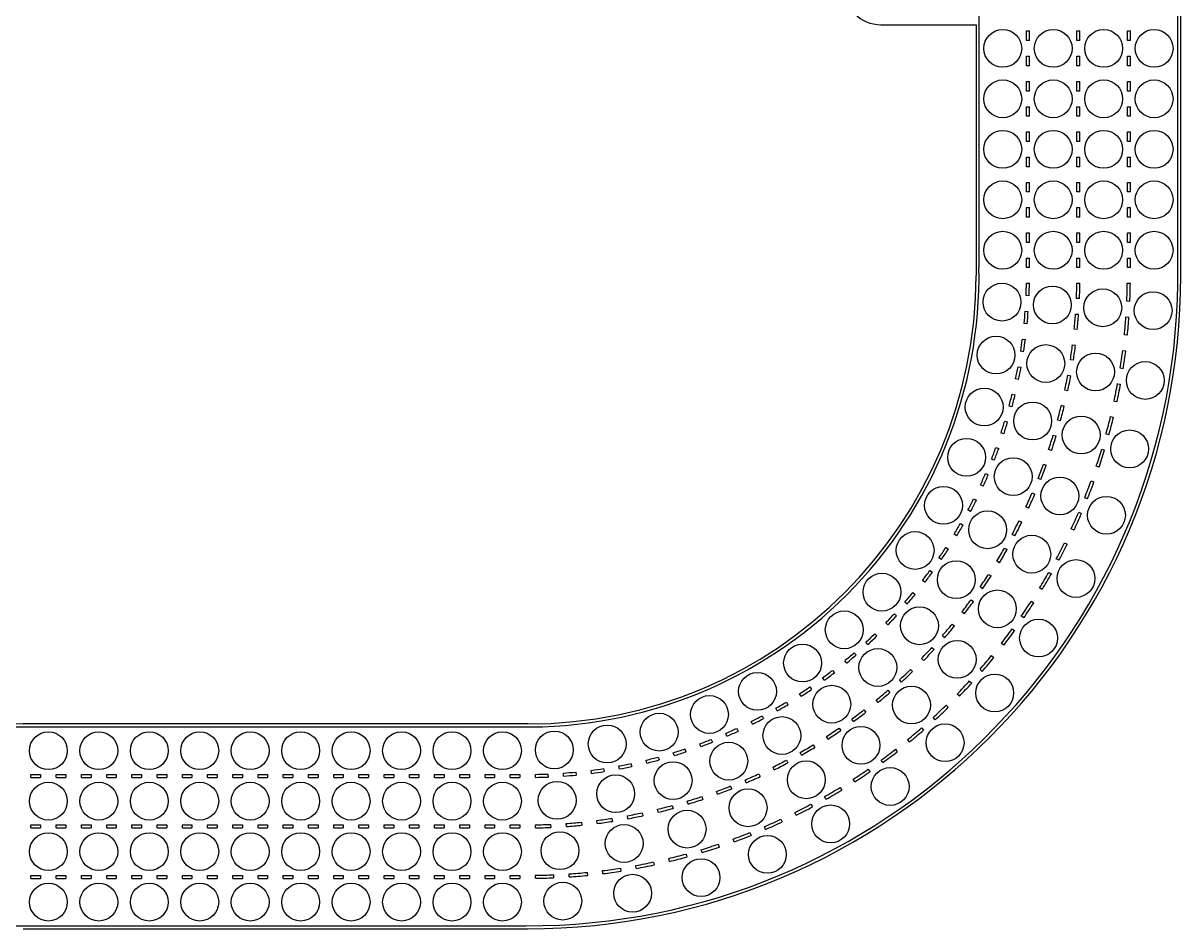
# Model space of a CAD drawing. Header units: inches. Extents: x 3.2 to 39.1, y 3.1 to 39.
# Drawn here: x 16.12 to 39.07, y 3.09 to 21.03 of the extents above; entities that cross this region are included whole.
import ezdxf

# ---------------------------------------------------------------- set-up
doc = ezdxf.new("R2010")
doc.units = ezdxf.units.IN
doc.header["$MEASUREMENT"] = 0

msp = doc.modelspace()

# ---------------------------------------------------------------- linework, layer by layer
at = {"color": 7, "linetype": 'Continuous', "lineweight": 25}
for p, q in [((39.011, 15.879), (39.011, 26.004)), ((39.071, 16.034), (39.071, 26.034)), ((35.071, 16.189), (35.071, 21.379)), ((33.124, 21.004), (35.011, 21.004)), ((35.011, 21.004), (35.011, 16.034)), ((36.011, 20.689), (36.011, 20.879)), ((36.011, 20.879), (36.071, 20.879)), ((36.071, 20.689), (36.011, 20.689)), ((36.071, 20.689), (36.071, 20.879)), ((37.011, 20.689), (37.011, 20.879)), ((37.011, 20.879), (37.071, 20.879)), ((37.071, 20.689), (37.011, 20.689)), ((37.071, 20.689), (37.071, 20.879)), ((38.011, 20.689), (38.011, 20.879)), ((38.011, 20.879), (38.071, 20.879)), ((38.071, 20.689), (38.011, 20.689)), ((38.071, 20.689), (38.071, 20.879)), ((36.011, 20.189), (36.011, 20.379)), ((36.011, 20.379), (36.071, 20.379)), ((36.071, 20.189), (36.071, 20.379)), ((37.011, 20.189), (37.011, 20.379)), ((37.011, 20.379), (37.071, 20.379)), ((37.071, 20.189), (37.071, 20.379)), ((38.011, 20.189), (38.011, 20.379)), ((38.011, 20.379), (38.071, 20.379)), ((38.071, 20.189), (38.071, 20.379)), ((36.071, 20.189), (36.011, 20.189)), ((37.071, 20.189), (37.011, 20.189)), ((38.071, 20.189), (38.011, 20.189)), ((36.011, 19.689), (36.011, 19.879)), ((36.011, 19.879), (36.071, 19.879)), ((36.071, 19.689), (36.071, 19.879)), ((37.011, 19.689), (37.011, 19.879)), ((37.011, 19.879), (37.071, 19.879)), ((37.071, 19.689), (37.071, 19.879)), ((38.011, 19.689), (38.011, 19.879)), ((38.011, 19.879), (38.071, 19.879)), ((38.071, 19.689), (38.071, 19.879)), ((36.071, 19.689), (36.011, 19.689)), ((37.071, 19.689), (37.011, 19.689)), ((38.071, 19.689), (38.011, 19.689)), ((36.011, 19.189), (36.011, 19.379)), ((36.011, 19.379), (36.071, 19.379)), ((36.071, 19.189), (36.071, 19.379)), ((37.011, 19.189), (37.011, 19.379)), ((37.011, 19.379), (37.071, 19.379)), ((37.071, 19.189), (37.071, 19.379)), ((38.011, 19.189), (38.011, 19.379)), ((38.011, 19.379), (38.071, 19.379)), ((38.071, 19.189), (38.071, 19.379)), ((36.071, 19.189), (36.011, 19.189)), ((37.071, 19.189), (37.011, 19.189)), ((38.071, 19.189), (38.011, 19.189)), ((36.011, 18.689), (36.011, 18.879)), ((36.011, 18.879), (36.071, 18.879)), ((36.071, 18.689), (36.071, 18.879)), ((37.011, 18.879), (37.071, 18.879)), ((37.011, 18.689), (37.011, 18.879)), ((37.071, 18.689), (37.071, 18.879)), ((38.011, 18.689), (38.011, 18.879)), ((38.011, 18.879), (38.071, 18.879)), ((38.071, 18.689), (38.071, 18.879)), ((36.071, 18.689), (36.011, 18.689)), ((37.071, 18.689), (37.011, 18.689)), ((38.071, 18.689), (38.011, 18.689)), ((36.011, 18.379), (36.071, 18.379)), ((36.011, 18.189), (36.011, 18.379)), ((36.071, 18.189), (36.071, 18.379)), ((37.011, 18.189), (37.011, 18.379)), ((37.011, 18.379), (37.071, 18.379)), ((37.071, 18.189), (37.071, 18.379)), ((38.011, 18.379), (38.071, 18.379)), ((38.011, 18.189), (38.011, 18.379)), ((38.071, 18.189), (38.071, 18.379)), ((36.071, 18.189), (36.011, 18.189)), ((37.071, 18.189), (37.011, 18.189)), ((38.071, 18.189), (38.011, 18.189)), ((36.011, 17.689), (36.011, 17.879)), ((36.011, 17.879), (36.071, 17.879)), ((36.071, 17.689), (36.011, 17.689)), ((36.071, 17.689), (36.071, 17.879)), ((37.011, 17.689), (37.011, 17.879)), ((37.011, 17.879), (37.071, 17.879)), ((37.071, 17.689), (37.011, 17.689)), ((37.071, 17.689), (37.071, 17.879)), ((38.011, 17.689), (38.011, 17.879)), ((38.011, 17.879), (38.071, 17.879)), ((38.071, 17.689), (38.011, 17.689)), ((38.071, 17.689), (38.071, 17.879)), ((36.011, 17.189), (36.011, 17.379)), ((36.011, 17.379), (36.071, 17.379)), ((36.071, 17.189), (36.071, 17.379)), ((37.011, 17.189), (37.011, 17.379)), ((37.011, 17.379), (37.071, 17.379)), ((37.071, 17.189), (37.071, 17.379)), ((38.011, 17.189), (38.011, 17.379)), ((38.011, 17.379), (38.071, 17.379)), ((38.071, 17.189), (38.071, 17.379)), ((36.071, 17.189), (36.011, 17.189)), ((37.071, 17.189), (37.011, 17.189)), ((38.071, 17.189), (38.011, 17.189)), ((36.011, 16.689), (36.011, 16.879)), ((36.011, 16.879), (36.071, 16.879)), ((36.071, 16.689), (36.071, 16.879)), ((37.011, 16.689), (37.011, 16.879)), ((37.011, 16.879), (37.071, 16.879)), ((37.071, 16.689), (37.071, 16.879)), ((38.011, 16.689), (38.011, 16.879)), ((38.011, 16.879), (38.071, 16.879)), ((38.071, 16.689), (38.071, 16.879)), ((36.071, 16.689), (36.011, 16.689)), ((37.071, 16.689), (37.011, 16.689)), ((38.071, 16.689), (38.011, 16.689)), ((36.011, 16.189), (36.011, 16.379)), ((36.011, 16.379), (36.071, 16.379)), ((36.071, 16.189), (36.071, 16.379)), ((37.011, 16.189), (37.011, 16.379)), ((37.011, 16.379), (37.071, 16.379)), ((37.071, 16.189), (37.071, 16.379)), ((38.011, 16.189), (38.011, 16.379)), ((38.011, 16.379), (38.071, 16.379)), ((38.071, 16.189), (38.071, 16.379)), ((35.071, 16.189), (35.07, 16.189)), ((36.071, 16.189), (36.011, 16.189)), ((37.071, 16.189), (37.011, 16.189)), ((38.071, 16.189), (38.011, 16.189)), ((36.01, 15.879), (36.07, 15.879)), ((37.01, 15.879), (37.07, 15.879)), ((38.01, 15.879), (38.07, 15.879)), ((39.01, 15.879), (39.011, 15.879)), ((36.063, 15.631), (36.003, 15.635)), ((37.061, 15.575), (37.001, 15.578)), ((38.06, 15.519), (38, 15.522)), ((35.985, 15.325), (36.045, 15.322)), ((36.984, 15.269), (37.044, 15.266)), ((37.983, 15.213), (38.042, 15.21)), ((36.025, 15.075), (35.965, 15.081)), ((37.018, 14.963), (36.959, 14.969)), ((35.93, 14.773), (35.99, 14.766)), ((38.012, 14.851), (37.953, 14.857)), ((35.955, 14.521), (35.896, 14.531)), ((36.924, 14.661), (36.984, 14.655)), ((37.918, 14.549), (37.977, 14.543)), ((36.941, 14.353), (36.882, 14.363)), ((35.844, 14.225), (35.903, 14.215)), ((36.83, 14.058), (36.889, 14.048)), ((37.927, 14.186), (37.868, 14.196)), ((35.855, 13.972), (35.796, 13.985)), ((37.816, 13.89), (37.875, 13.88)), ((35.727, 13.683), (35.786, 13.67)), ((36.83, 13.749), (36.771, 13.763)), ((37.805, 13.527), (37.746, 13.54)), ((35.724, 13.43), (35.666, 13.446)), ((36.702, 13.461), (36.761, 13.447)), ((35.58, 13.148), (35.638, 13.132)), ((36.685, 13.153), (36.627, 13.169)), ((37.677, 13.238), (37.736, 13.225)), ((35.563, 12.895), (35.506, 12.915)), ((36.541, 12.871), (36.599, 12.855)), ((37.646, 12.876), (37.588, 12.892)), ((35.404, 12.623), (35.46, 12.603)), ((35.372, 12.371), (35.317, 12.394)), ((36.507, 12.565), (36.45, 12.585)), ((37.502, 12.595), (37.56, 12.578)), ((36.348, 12.292), (36.404, 12.272)), ((37.451, 12.235), (37.394, 12.255)), ((35.198, 12.108), (35.253, 12.085)), ((36.296, 11.988), (36.24, 12.011)), ((37.292, 11.962), (37.348, 11.942)), ((35.152, 11.858), (35.098, 11.884)), ((36.122, 11.725), (36.177, 11.702)), ((34.963, 11.605), (35.018, 11.579)), ((37.22, 11.606), (37.164, 11.629)), ((34.904, 11.359), (34.851, 11.388)), ((36.053, 11.424), (35.999, 11.45)), ((37.046, 11.342), (37.101, 11.319)), ((34.701, 11.116), (34.754, 11.087)), ((35.865, 11.171), (35.919, 11.145)), ((36.954, 10.99), (36.9, 11.016)), ((34.628, 10.874), (34.577, 10.906)), ((35.779, 10.875), (35.726, 10.904)), ((34.412, 10.643), (34.463, 10.611)), ((35.577, 10.633), (35.629, 10.604)), ((36.766, 10.737), (36.82, 10.711)), ((34.325, 10.405), (34.276, 10.44)), ((35.475, 10.342), (35.424, 10.374)), ((36.654, 10.391), (36.602, 10.42)), ((34.097, 10.187), (34.146, 10.152)), ((35.259, 10.111), (35.31, 10.079)), ((36.452, 10.149), (36.504, 10.12)), ((33.996, 9.954), (33.95, 9.991)), ((33.756, 9.749), (33.803, 9.712)), ((35.141, 9.826), (35.092, 9.861)), ((36.321, 9.81), (36.271, 9.841)), ((33.643, 9.522), (33.598, 9.562)), ((34.912, 9.608), (34.961, 9.573)), ((36.106, 9.579), (36.156, 9.547)), ((33.392, 9.331), (33.437, 9.291)), ((34.778, 9.33), (34.731, 9.368)), ((35.956, 9.248), (35.907, 9.282)), ((33.266, 9.111), (33.224, 9.153)), ((34.538, 9.125), (34.585, 9.088)), ((35.728, 9.029), (35.777, 8.995)), ((32.867, 8.721), (32.827, 8.766)), ((33.005, 8.934), (33.047, 8.892)), ((34.389, 8.856), (34.344, 8.896)), ((35.56, 8.707), (35.513, 8.744)), ((32.596, 8.559), (32.636, 8.515)), ((34.138, 8.665), (34.182, 8.625)), ((35.32, 8.502), (35.367, 8.465)), ((32.446, 8.355), (32.409, 8.401)), ((33.973, 8.404), (33.931, 8.446)), ((32.006, 8.012), (31.971, 8.061)), ((32.166, 8.208), (32.204, 8.161)), ((33.712, 8.227), (33.754, 8.184)), ((35.135, 8.189), (35.09, 8.229)), ((31.718, 7.882), (31.753, 7.833)), ((33.262, 7.814), (33.302, 7.769)), ((33.533, 7.975), (33.493, 8.02)), ((34.883, 7.998), (34.928, 7.958)), ((31.252, 7.581), (31.284, 7.53)), ((31.547, 7.695), (31.515, 7.746)), ((33.07, 7.573), (33.032, 7.62)), ((34.681, 7.696), (34.638, 7.739)), ((31.07, 7.404), (31.041, 7.457)), ((32.79, 7.426), (32.827, 7.379)), ((34.419, 7.52), (34.461, 7.477)), ((26.124, 7.147), (16.124, 7.147)), ((30.579, 7.14), (30.553, 7.194)), ((30.77, 7.307), (30.799, 7.254)), ((32.584, 7.196), (32.55, 7.245)), ((34.2, 7.23), (34.16, 7.274)), ((16.279, 7.087), (16.279, 7.088)), ((16.279, 7.087), (25.969, 7.087)), ((25.969, 7.088), (25.969, 7.087)), ((30.073, 6.904), (30.05, 6.96)), ((30.273, 7.06), (30.299, 7.006)), ((32.079, 6.848), (32.047, 6.899)), ((32.297, 7.066), (32.331, 7.017)), ((33.928, 7.068), (33.968, 7.023)), ((29.555, 6.697), (29.535, 6.754)), ((29.764, 6.841), (29.787, 6.786)), ((31.784, 6.734), (31.816, 6.683)), ((33.693, 6.791), (33.656, 6.838)), ((28.488, 6.372), (28.475, 6.43)), ((28.711, 6.491), (28.728, 6.434)), ((29.026, 6.52), (29.009, 6.577)), ((29.242, 6.652), (29.262, 6.595)), ((31.254, 6.431), (31.283, 6.379)), ((31.554, 6.529), (31.525, 6.581)), ((33.163, 6.381), (33.128, 6.43)), ((33.413, 6.644), (33.451, 6.597)), ((27.391, 6.168), (27.385, 6.227)), ((27.627, 6.262), (27.637, 6.203)), ((27.942, 6.254), (27.932, 6.314)), ((28.172, 6.361), (28.186, 6.303)), ((31.013, 6.239), (30.987, 6.293)), ((32.875, 6.25), (32.91, 6.201)), ((16.279, 6.087), (16.279, 6.147)), ((16.279, 6.147), (16.469, 6.147)), ((16.279, 6.087), (16.469, 6.087)), ((16.469, 6.147), (16.469, 6.087)), ((16.779, 6.087), (16.779, 6.147)), ((16.779, 6.147), (16.969, 6.147)), ((16.779, 6.087), (16.969, 6.087)), ((16.969, 6.147), (16.969, 6.087)), ((17.279, 6.087), (17.279, 6.147)), ((17.279, 6.147), (17.469, 6.147)), ((17.279, 6.087), (17.469, 6.087)), ((17.469, 6.147), (17.469, 6.087)), ((17.779, 6.087), (17.779, 6.147)), ((17.779, 6.147), (17.969, 6.147)), ((17.779, 6.087), (17.969, 6.087)), ((17.969, 6.147), (17.969, 6.087)), ((18.279, 6.087), (18.279, 6.147)), ((18.279, 6.147), (18.469, 6.147)), ((18.279, 6.087), (18.469, 6.087)), ((18.469, 6.147), (18.469, 6.087)), ((18.779, 6.147), (18.969, 6.147)), ((18.779, 6.087), (18.779, 6.147)), ((18.779, 6.087), (18.969, 6.087)), ((18.969, 6.147), (18.969, 6.087)), ((19.279, 6.087), (19.279, 6.147)), ((19.279, 6.147), (19.469, 6.147)), ((19.279, 6.087), (19.469, 6.087)), ((19.469, 6.147), (19.469, 6.087)), ((19.779, 6.147), (19.969, 6.147)), ((19.779, 6.087), (19.779, 6.147)), ((19.779, 6.087), (19.969, 6.087)), ((19.969, 6.147), (19.969, 6.087)), ((20.279, 6.087), (20.279, 6.147)), ((20.279, 6.147), (20.469, 6.147)), ((20.279, 6.087), (20.469, 6.087)), ((20.469, 6.147), (20.469, 6.087)), ((20.779, 6.087), (20.779, 6.147)), ((20.779, 6.147), (20.969, 6.147)), ((20.779, 6.087), (20.969, 6.087)), ((20.969, 6.147), (20.969, 6.087)), ((21.279, 6.087), (21.279, 6.147)), ((21.279, 6.147), (21.469, 6.147)), ((21.279, 6.087), (21.469, 6.087)), ((21.469, 6.147), (21.469, 6.087)), ((21.779, 6.087), (21.779, 6.147)), ((21.779, 6.147), (21.969, 6.147)), ((21.779, 6.087), (21.969, 6.087)), ((21.969, 6.147), (21.969, 6.087)), ((22.279, 6.087), (22.279, 6.147)), ((22.279, 6.147), (22.469, 6.147)), ((22.279, 6.087), (22.469, 6.087)), ((22.469, 6.147), (22.469, 6.087)), ((22.779, 6.087), (22.779, 6.147)), ((22.779, 6.147), (22.969, 6.147)), ((22.779, 6.087), (22.969, 6.087)), ((22.969, 6.147), (22.969, 6.087)), ((23.279, 6.087), (23.279, 6.147)), ((23.279, 6.147), (23.469, 6.147)), ((23.279, 6.087), (23.469, 6.087)), ((23.469, 6.147), (23.469, 6.087)), ((23.779, 6.087), (23.779, 6.147)), ((23.779, 6.147), (23.969, 6.147)), ((23.779, 6.087), (23.969, 6.087)), ((23.969, 6.147), (23.969, 6.087)), ((24.279, 6.087), (24.279, 6.147)), ((24.279, 6.147), (24.469, 6.147)), ((24.279, 6.087), (24.469, 6.087)), ((24.469, 6.147), (24.469, 6.087)), ((24.779, 6.087), (24.779, 6.147)), ((24.779, 6.147), (24.969, 6.147)), ((24.779, 6.087), (24.969, 6.087)), ((24.969, 6.147), (24.969, 6.087)), ((25.279, 6.087), (25.279, 6.147)), ((25.279, 6.147), (25.469, 6.147)), ((25.279, 6.087), (25.469, 6.087)), ((25.469, 6.147), (25.469, 6.087)), ((25.779, 6.087), (25.779, 6.147)), ((25.779, 6.147), (25.969, 6.147)), ((25.779, 6.087), (25.969, 6.087)), ((25.969, 6.147), (25.969, 6.087)), ((26.279, 6.088), (26.279, 6.148)), ((26.523, 6.155), (26.527, 6.095)), ((26.836, 6.112), (26.833, 6.172)), ((27.076, 6.193), (27.083, 6.133)), ((30.456, 5.98), (30.433, 6.036)), ((30.707, 6.159), (30.733, 6.105)), ((32.611, 6.001), (32.579, 6.052)), ((29.885, 5.753), (29.865, 5.81)), ((30.146, 5.917), (30.169, 5.862)), ((32.316, 5.887), (32.348, 5.836)), ((28.988, 5.53), (29.005, 5.473)), ((29.303, 5.559), (29.286, 5.616)), ((29.573, 5.708), (29.593, 5.651)), ((31.738, 5.556), (31.767, 5.503)), ((32.038, 5.653), (32.009, 5.706)), ((28.11, 5.268), (28.1, 5.328)), ((28.395, 5.386), (28.408, 5.328)), ((28.71, 5.397), (28.697, 5.455)), ((31.447, 5.338), (31.421, 5.392)), ((16.279, 5.087), (16.279, 5.147)), ((16.279, 5.147), (16.469, 5.147)), ((16.279, 5.087), (16.469, 5.087)), ((16.469, 5.147), (16.469, 5.087)), ((16.779, 5.087), (16.779, 5.147)), ((16.779, 5.147), (16.969, 5.147)), ((16.779, 5.087), (16.969, 5.087)), ((16.969, 5.147), (16.969, 5.087)), ((17.279, 5.087), (17.279, 5.147)), ((17.279, 5.147), (17.469, 5.147)), ((17.279, 5.087), (17.469, 5.087)), ((17.469, 5.147), (17.469, 5.087)), ((17.779, 5.087), (17.779, 5.147)), ((17.779, 5.147), (17.969, 5.147)), ((17.779, 5.087), (17.969, 5.087)), ((17.969, 5.147), (17.969, 5.087)), ((18.279, 5.087), (18.279, 5.147)), ((18.279, 5.147), (18.469, 5.147)), ((18.279, 5.087), (18.469, 5.087)), ((18.469, 5.147), (18.469, 5.087)), ((18.779, 5.087), (18.779, 5.147)), ((18.779, 5.147), (18.969, 5.147)), ((18.779, 5.087), (18.969, 5.087)), ((18.969, 5.147), (18.969, 5.087)), ((19.279, 5.087), (19.279, 5.147)), ((19.279, 5.147), (19.469, 5.147)), ((19.279, 5.087), (19.469, 5.087)), ((19.469, 5.147), (19.469, 5.087)), ((19.779, 5.147), (19.969, 5.147)), ((19.779, 5.087), (19.779, 5.147)), ((19.779, 5.087), (19.969, 5.087)), ((19.969, 5.147), (19.969, 5.087)), ((20.279, 5.087), (20.279, 5.147)), ((20.279, 5.147), (20.469, 5.147)), ((20.279, 5.087), (20.469, 5.087)), ((20.469, 5.147), (20.469, 5.087)), ((20.779, 5.087), (20.779, 5.147)), ((20.779, 5.147), (20.969, 5.147)), ((20.779, 5.087), (20.969, 5.087)), ((20.969, 5.147), (20.969, 5.087)), ((21.279, 5.087), (21.279, 5.147)), ((21.279, 5.147), (21.469, 5.147)), ((21.279, 5.087), (21.469, 5.087)), ((21.469, 5.147), (21.469, 5.087)), ((21.779, 5.087), (21.779, 5.147)), ((21.779, 5.147), (21.969, 5.147)), ((21.779, 5.087), (21.969, 5.087)), ((21.969, 5.147), (21.969, 5.087)), ((22.279, 5.087), (22.279, 5.147)), ((22.279, 5.147), (22.469, 5.147)), ((22.279, 5.087), (22.469, 5.087)), ((22.469, 5.147), (22.469, 5.087)), ((22.779, 5.087), (22.779, 5.147)), ((22.779, 5.147), (22.969, 5.147)), ((22.779, 5.087), (22.969, 5.087)), ((22.969, 5.147), (22.969, 5.087)), ((23.279, 5.087), (23.279, 5.147)), ((23.279, 5.147), (23.469, 5.147)), ((23.279, 5.087), (23.469, 5.087)), ((23.469, 5.147), (23.469, 5.087)), ((23.779, 5.087), (23.779, 5.147)), ((23.779, 5.147), (23.969, 5.147)), ((23.779, 5.087), (23.969, 5.087)), ((23.969, 5.147), (23.969, 5.087)), ((24.279, 5.087), (24.279, 5.147)), ((24.279, 5.147), (24.469, 5.147)), ((24.279, 5.087), (24.469, 5.087)), ((24.469, 5.147), (24.469, 5.087)), ((24.779, 5.087), (24.779, 5.147)), ((24.779, 5.147), (24.969, 5.147)), ((24.779, 5.087), (24.969, 5.087)), ((24.969, 5.147), (24.969, 5.087)), ((25.279, 5.087), (25.279, 5.147)), ((25.279, 5.147), (25.469, 5.147)), ((25.279, 5.087), (25.469, 5.087)), ((25.469, 5.147), (25.469, 5.087)), ((25.779, 5.087), (25.779, 5.147)), ((25.779, 5.147), (25.969, 5.147)), ((25.779, 5.087), (25.969, 5.087)), ((25.969, 5.147), (25.969, 5.087)), ((26.279, 5.088), (26.279, 5.148)), ((26.579, 5.156), (26.583, 5.096)), ((26.892, 5.114), (26.889, 5.174)), ((27.188, 5.199), (27.195, 5.139)), ((27.503, 5.174), (27.496, 5.234)), ((27.794, 5.276), (27.804, 5.217)), ((30.838, 5.056), (30.816, 5.112)), ((31.141, 5.258), (31.167, 5.204)), ((30.216, 4.809), (30.196, 4.866)), ((30.529, 4.993), (30.552, 4.938)), ((29.58, 4.598), (29.563, 4.655)), ((29.903, 4.764), (29.923, 4.707)), ((28.617, 4.411), (28.631, 4.353)), ((28.933, 4.422), (28.92, 4.48)), ((29.265, 4.569), (29.282, 4.512)), ((16.279, 4.087), (16.279, 4.147)), ((16.279, 4.147), (16.469, 4.147)), ((16.469, 4.147), (16.469, 4.087)), ((16.779, 4.087), (16.779, 4.147)), ((16.779, 4.147), (16.969, 4.147)), ((16.969, 4.147), (16.969, 4.087)), ((17.279, 4.087), (17.279, 4.147)), ((17.279, 4.147), (17.469, 4.147)), ((17.469, 4.147), (17.469, 4.087)), ((17.779, 4.087), (17.779, 4.147)), ((17.779, 4.147), (17.969, 4.147)), ((17.969, 4.147), (17.969, 4.087)), ((18.279, 4.087), (18.279, 4.147)), ((18.279, 4.147), (18.469, 4.147)), ((18.469, 4.147), (18.469, 4.087)), ((18.779, 4.087), (18.779, 4.147)), ((18.779, 4.147), (18.969, 4.147)), ((18.969, 4.147), (18.969, 4.087)), ((19.279, 4.087), (19.279, 4.147)), ((19.279, 4.147), (19.469, 4.147)), ((19.469, 4.147), (19.469, 4.087)), ((19.779, 4.087), (19.779, 4.147)), ((19.779, 4.147), (19.969, 4.147)), ((19.969, 4.147), (19.969, 4.087)), ((20.279, 4.087), (20.279, 4.147)), ((20.279, 4.147), (20.469, 4.147)), ((20.469, 4.147), (20.469, 4.087)), ((20.779, 4.087), (20.779, 4.147)), ((20.779, 4.147), (20.969, 4.147)), ((20.969, 4.147), (20.969, 4.087)), ((21.279, 4.087), (21.279, 4.147)), ((21.279, 4.147), (21.469, 4.147)), ((21.469, 4.147), (21.469, 4.087)), ((21.779, 4.087), (21.779, 4.147)), ((21.779, 4.147), (21.969, 4.147)), ((21.969, 4.147), (21.969, 4.087)), ((22.279, 4.087), (22.279, 4.147)), ((22.279, 4.147), (22.469, 4.147)), ((22.469, 4.147), (22.469, 4.087)), ((22.779, 4.087), (22.779, 4.147)), ((22.779, 4.147), (22.969, 4.147)), ((22.969, 4.147), (22.969, 4.087)), ((23.279, 4.087), (23.279, 4.147)), ((23.279, 4.147), (23.469, 4.147)), ((23.469, 4.147), (23.469, 4.087)), ((23.779, 4.087), (23.779, 4.147)), ((23.779, 4.147), (23.969, 4.147)), ((23.969, 4.147), (23.969, 4.087)), ((24.279, 4.087), (24.279, 4.147)), ((24.279, 4.147), (24.469, 4.147)), ((24.469, 4.147), (24.469, 4.087)), ((24.779, 4.087), (24.779, 4.147)), ((24.779, 4.147), (24.969, 4.147)), ((24.969, 4.147), (24.969, 4.087)), ((25.279, 4.087), (25.279, 4.147)), ((25.279, 4.147), (25.469, 4.147)), ((25.469, 4.147), (25.469, 4.087)), ((25.779, 4.087), (25.779, 4.147)), ((25.779, 4.147), (25.969, 4.147)), ((25.969, 4.147), (25.969, 4.087)), ((26.279, 4.088), (26.279, 4.148)), ((26.635, 4.158), (26.639, 4.098)), ((26.948, 4.115), (26.945, 4.175)), ((27.3, 4.205), (27.307, 4.146)), ((27.615, 4.18), (27.608, 4.24)), ((27.962, 4.29), (27.972, 4.231)), ((28.277, 4.283), (28.267, 4.342)), ((16.279, 4.087), (16.469, 4.087)), ((16.779, 4.087), (16.969, 4.087)), ((17.279, 4.087), (17.469, 4.087)), ((17.779, 4.087), (17.969, 4.087)), ((18.279, 4.087), (18.469, 4.087)), ((18.779, 4.087), (18.969, 4.087)), ((19.279, 4.087), (19.469, 4.087)), ((19.779, 4.087), (19.969, 4.087)), ((20.279, 4.087), (20.469, 4.087)), ((20.779, 4.087), (20.969, 4.087)), ((21.279, 4.087), (21.469, 4.087)), ((21.779, 4.087), (21.969, 4.087)), ((22.279, 4.087), (22.469, 4.087)), ((22.779, 4.087), (22.969, 4.087)), ((23.279, 4.087), (23.469, 4.087)), ((23.779, 4.087), (23.969, 4.087)), ((24.279, 4.087), (24.469, 4.087)), ((24.779, 4.087), (24.969, 4.087)), ((25.279, 4.087), (25.469, 4.087)), ((25.779, 4.087), (25.969, 4.087)), ((15.969, 3.147), (26.094, 3.147)), ((16.124, 3.087), (26.124, 3.087)), ((26.094, 3.147), (26.094, 3.147))]:
    msp.add_line(p, q, dxfattribs=at)
for centre in [(35.541, 20.534), (36.541, 20.534), (37.541, 20.534), (38.541, 20.534), (35.541, 19.534), (36.541, 19.534), (37.541, 19.534), (38.541, 19.534), (35.541, 18.534), (36.541, 18.534), (37.541, 18.534), (38.541, 18.534), (35.541, 17.534), (36.541, 17.534), (37.541, 17.534), (38.541, 17.534), (35.541, 16.534), (36.541, 16.534), (37.541, 16.534), (38.541, 16.534), (35.526, 15.506), (36.525, 15.45), (37.523, 15.394), (38.521, 15.338), (35.408, 14.457), (36.394, 14.289), (37.38, 14.122), (38.366, 13.954), (35.173, 13.427), (36.134, 13.15), (37.095, 12.873), (38.056, 12.597), (34.824, 12.43), (35.748, 12.048), (36.672, 11.665), (34.366, 11.479), (37.596, 11.282), (35.241, 10.995), (33.804, 10.585), (36.116, 10.511), (34.62, 10.006), (36.992, 10.028), (33.146, 9.759), (35.435, 9.427), (33.891, 9.093), (32.399, 9.012), (36.251, 8.849), (31.573, 8.354), (34.637, 8.426), (33.065, 8.266), (30.679, 7.792), (35.382, 7.76), (32.152, 7.538), (33.732, 7.521), (29.727, 7.334), (28.731, 6.985), (27.701, 6.75), (31.163, 6.917), (34.398, 6.775), (16.624, 6.617), (17.624, 6.617), (18.624, 6.617), (19.624, 6.617), (20.624, 6.617), (21.624, 6.617), (22.624, 6.617), (23.624, 6.617), (24.624, 6.617), (25.624, 6.617), (26.652, 6.632), (32.73, 6.723), (30.11, 6.41), (29.007, 6.024), (31.646, 6.041), (33.309, 5.907), (16.624, 5.617), (17.624, 5.617), (18.624, 5.617), (19.624, 5.617), (20.624, 5.617), (21.624, 5.617), (22.624, 5.617), (23.624, 5.617), (24.624, 5.617), (25.624, 5.617), (26.708, 5.633), (27.869, 5.764), (30.493, 5.486), (32.13, 5.166), (29.284, 5.063), (28.036, 4.778), (16.624, 4.617), (17.624, 4.617), (18.624, 4.617), (19.624, 4.617), (20.624, 4.617), (21.624, 4.617), (22.624, 4.617), (23.624, 4.617), (24.624, 4.617), (25.624, 4.617), (26.764, 4.635), (30.876, 4.562), (29.561, 4.102), (28.204, 3.792), (16.624, 3.617), (17.624, 3.617), (18.624, 3.617), (19.624, 3.617), (20.624, 3.617), (21.624, 3.617), (22.624, 3.617), (23.624, 3.617), (24.624, 3.617), (25.624, 3.617), (26.82, 3.636)]:
    msp.add_circle(centre, 0.375, dxfattribs=at)
for centre, radius, start, end in [((33.124, 21.734), 0.73, 180, 270), ((16.124, 16.034), 8.947, 179.0074, 270.9926), ((26.124, 16.034), 8.947, 269.0074, 0.9926), ((16.124, 16.034), 8.887, 180, 270), ((26.124, 16.034), 12.887, 269.8666, 359.3109), ((26.124, 16.034), 8.887, 270, 0), ((26.124, 16.034), 12.947, 270, 0), ((26.124, 16.034), 9.887, 357.684, 359.1018), ((26.124, 16.034), 9.947, 357.6785, 359.1072), ((26.124, 16.034), 10.887, 357.6014, 359.1843), ((26.124, 16.034), 10.947, 357.597, 359.1887), ((26.124, 16.034), 11.887, 357.5328, 359.2529), ((26.124, 16.034), 11.947, 357.5291, 359.2566), ((26.124, 16.034), 9.887, 354.4697, 355.8875), ((26.124, 16.034), 9.947, 354.4642, 355.8929), ((26.124, 16.034), 10.887, 354.3872, 355.97), ((26.124, 16.034), 10.947, 354.3827, 355.9745), ((26.124, 16.034), 11.887, 354.3185, 356.0386), ((26.124, 16.034), 11.947, 354.3148, 356.0424), ((26.124, 16.034), 9.887, 351.2554, 352.6732), ((26.124, 16.034), 9.947, 351.25, 352.6786), ((26.124, 16.034), 10.887, 351.1729, 352.7557), ((26.124, 16.034), 10.947, 351.1684, 352.7602), ((26.124, 16.034), 11.887, 351.1042, 352.8243), ((26.124, 16.034), 11.947, 351.1005, 352.8281), ((26.124, 16.034), 9.887, 348.0411, 349.4589), ((26.124, 16.034), 9.947, 348.0357, 349.4643), ((26.124, 16.034), 10.887, 347.9586, 349.5414), ((26.124, 16.034), 10.947, 347.9541, 349.5459), ((26.124, 16.034), 11.887, 347.89, 349.61), ((26.124, 16.034), 11.947, 347.8862, 349.6138), ((26.124, 16.034), 9.887, 344.8268, 346.2446), ((26.124, 16.034), 9.947, 344.8214, 346.25), ((26.124, 16.034), 10.887, 344.7443, 346.3271), ((26.124, 16.034), 10.947, 344.7398, 346.3316), ((26.124, 16.034), 9.887, 341.6125, 343.0303), ((26.124, 16.034), 9.947, 341.6071, 343.0358), ((26.124, 16.034), 11.887, 344.6757, 346.3958), ((26.124, 16.034), 11.947, 344.6719, 346.3995), ((26.124, 16.034), 10.887, 341.53, 343.1128), ((26.124, 16.034), 10.947, 341.5255, 343.1173), ((26.124, 16.034), 9.887, 338.3982, 339.816), ((26.124, 16.034), 9.947, 338.3928, 339.8215), ((26.124, 16.034), 11.887, 341.4614, 343.1815), ((26.124, 16.034), 11.947, 341.4576, 343.1852), ((26.124, 16.034), 10.887, 338.3157, 339.8986), ((26.124, 16.034), 10.947, 338.3113, 339.903), ((26.124, 16.034), 9.887, 335.184, 336.6018), ((26.124, 16.034), 9.947, 335.1785, 336.6072), ((26.124, 16.034), 11.887, 338.2471, 339.9672), ((26.124, 16.034), 11.947, 338.2434, 339.9709), ((26.124, 16.034), 10.887, 335.1014, 336.6843), ((26.124, 16.034), 9.887, 331.9697, 333.3875), ((26.124, 16.034), 9.947, 331.9642, 333.3929), ((26.124, 16.034), 10.947, 335.097, 336.6887), ((26.124, 16.034), 11.887, 335.0328, 336.7529), ((26.124, 16.034), 11.947, 335.0291, 336.7566), ((26.124, 16.034), 9.887, 328.7554, 330.1732), ((26.124, 16.034), 9.947, 328.75, 330.1786), ((26.124, 16.034), 10.887, 331.8872, 333.47), ((26.124, 16.034), 10.947, 331.8827, 333.4745), ((26.124, 16.034), 9.887, 325.5411, 326.9589), ((26.124, 16.034), 9.947, 325.5357, 326.9643), ((26.124, 16.034), 10.887, 328.6729, 330.2557), ((26.124, 16.034), 10.947, 328.6684, 330.2602), ((26.124, 16.034), 11.887, 331.8185, 333.5386), ((26.124, 16.034), 11.947, 331.8148, 333.5424), ((26.124, 16.034), 9.887, 322.3268, 323.7446), ((26.124, 16.034), 9.947, 322.3214, 323.75), ((26.124, 16.034), 10.887, 325.4586, 327.0414), ((26.124, 16.034), 11.887, 328.6042, 330.3243), ((26.124, 16.034), 11.947, 328.6005, 330.3281), ((26.124, 16.034), 10.947, 325.4541, 327.0459), ((26.124, 16.034), 9.887, 319.1125, 320.5303), ((26.124, 16.034), 9.947, 319.1071, 320.5358), ((26.124, 16.034), 10.887, 322.2443, 323.8271), ((26.124, 16.034), 10.947, 322.2398, 323.8316), ((26.124, 16.034), 11.887, 325.39, 327.11), ((26.124, 16.034), 11.947, 325.3862, 327.1138), ((26.124, 16.034), 9.887, 315.8982, 317.316), ((26.124, 16.034), 9.947, 315.8928, 317.3215), ((26.124, 16.034), 10.887, 319.03, 320.6128), ((26.124, 16.034), 10.947, 319.0255, 320.6173), ((26.124, 16.034), 11.887, 322.1757, 323.8958), ((26.124, 16.034), 11.947, 322.1719, 323.8995), ((26.124, 16.034), 9.887, 312.684, 314.1018), ((26.124, 16.034), 9.947, 312.6785, 314.1072), ((26.124, 16.034), 9.887, 309.4697, 310.8875), ((26.124, 16.034), 9.947, 309.4642, 310.8929), ((26.124, 16.034), 10.887, 315.8157, 317.3986), ((26.124, 16.034), 10.947, 315.8113, 317.403), ((26.124, 16.034), 11.887, 318.9614, 320.6815), ((26.124, 16.034), 11.947, 318.9576, 320.6852), ((26.124, 16.034), 9.887, 306.2554, 307.6732), ((26.124, 16.034), 9.947, 306.25, 307.6786), ((26.124, 16.034), 10.887, 312.6014, 314.1843), ((26.124, 16.034), 10.947, 312.597, 314.1887), ((26.124, 16.034), 9.887, 303.0411, 304.4589), ((26.124, 16.034), 9.947, 303.0357, 304.4643), ((26.124, 16.034), 10.887, 309.3872, 310.97), ((26.124, 16.034), 11.887, 315.7471, 317.4672), ((26.124, 16.034), 11.947, 315.7434, 317.4709), ((26.124, 16.034), 9.887, 299.8268, 301.2446), ((26.124, 16.034), 10.947, 309.3827, 310.9745), ((26.124, 16.034), 9.947, 299.8214, 301.25), ((26.124, 16.034), 10.887, 306.1729, 307.7557), ((26.124, 16.034), 10.947, 306.1684, 307.7602), ((26.124, 16.034), 11.887, 312.5328, 314.2529), ((26.124, 16.034), 11.947, 312.5291, 314.2566), ((26.124, 16.034), 9.887, 296.6125, 298.0303), ((26.124, 16.034), 9.947, 296.6071, 298.0358), ((26.124, 16.034), 9.887, 293.3982, 294.816), ((26.124, 16.034), 9.947, 293.3928, 294.8215), ((26.124, 16.034), 10.887, 302.9586, 304.5414), ((26.124, 16.034), 10.947, 302.9541, 304.5459), ((26.124, 16.034), 11.887, 309.3185, 311.0386), ((26.124, 16.034), 11.947, 309.3148, 311.0424), ((26.124, 16.034), 9.887, 290.184, 291.6018), ((26.124, 16.034), 9.947, 290.1785, 291.6072), ((26.124, 16.034), 10.887, 299.7443, 301.3271), ((26.124, 16.034), 10.947, 299.7398, 301.3316), ((26.124, 16.034), 9.887, 283.7554, 285.1732), ((26.124, 16.034), 9.947, 283.75, 285.1786), ((26.124, 16.034), 9.887, 286.9697, 288.3875), ((26.124, 16.034), 9.947, 286.9642, 288.3929), ((26.124, 16.034), 10.887, 296.53, 298.1128), ((26.124, 16.034), 11.887, 306.1042, 307.8243), ((26.124, 16.034), 11.947, 306.1005, 307.8281), ((26.124, 16.034), 9.887, 277.3268, 278.7446), ((26.124, 16.034), 9.947, 277.3214, 278.75), ((26.124, 16.034), 9.887, 280.5411, 281.9589), ((26.124, 16.034), 9.947, 280.5357, 281.9643), ((26.124, 16.034), 10.947, 296.5255, 298.1173), ((26.124, 16.034), 11.887, 302.89, 304.61), ((26.124, 16.034), 11.947, 302.8862, 304.6138), ((26.124, 16.034), 9.887, 270.8982, 272.316), ((26.124, 16.034), 9.947, 270.8928, 272.3215), ((26.124, 16.034), 9.887, 274.1125, 275.5303), ((26.124, 16.034), 9.947, 274.1071, 275.5358), ((26.124, 16.034), 10.887, 293.3157, 294.8986), ((26.124, 16.034), 10.947, 293.3113, 294.903), ((26.124, 16.034), 10.887, 290.1014, 291.6843), ((26.124, 16.034), 10.947, 290.097, 291.6887), ((26.124, 16.034), 11.887, 299.6757, 301.3958), ((26.124, 16.034), 11.947, 299.6719, 301.3995), ((26.124, 16.034), 10.887, 283.6729, 285.2557), ((26.124, 16.034), 10.887, 286.8872, 288.47), ((26.124, 16.034), 10.947, 286.8827, 288.4745), ((26.124, 16.034), 11.887, 296.4614, 298.1815), ((26.124, 16.034), 10.887, 280.4586, 282.0414), ((26.124, 16.034), 10.947, 280.4541, 282.0459), ((26.124, 16.034), 10.947, 283.6684, 285.2602), ((26.124, 16.034), 11.947, 296.4576, 298.1852), ((26.124, 16.034), 10.887, 270.8157, 272.3986), ((26.124, 16.034), 10.947, 270.8113, 272.403), ((26.124, 16.034), 10.887, 274.03, 275.6128), ((26.124, 16.034), 10.947, 274.0255, 275.6173), ((26.124, 16.034), 10.887, 277.2443, 278.8271), ((26.124, 16.034), 10.947, 277.2398, 278.8316), ((26.124, 16.034), 11.887, 293.2471, 294.9672), ((26.124, 16.034), 11.947, 293.2434, 294.9709), ((26.124, 16.034), 11.887, 290.0328, 291.7529), ((26.124, 16.034), 11.947, 290.0291, 291.7566), ((26.124, 16.034), 11.887, 286.8185, 288.5386), ((26.124, 16.034), 11.947, 286.8148, 288.5424), ((26.124, 16.034), 11.887, 280.39, 282.11), ((26.124, 16.034), 11.887, 283.6042, 285.3243), ((26.124, 16.034), 11.947, 283.6005, 285.3281), ((26.124, 16.034), 11.887, 270.7471, 272.4672), ((26.124, 16.034), 11.887, 273.9614, 275.6815), ((26.124, 16.034), 11.947, 273.9576, 275.6852), ((26.124, 16.034), 11.887, 277.1757, 278.8958), ((26.124, 16.034), 11.947, 277.1719, 278.8995), ((26.124, 16.034), 11.947, 280.3862, 282.1138), ((26.124, 16.034), 11.947, 270.7434, 272.4709)]:
    msp.add_arc(centre, radius, start, end, dxfattribs=at)

doc.saveas('drawing.dxf')
